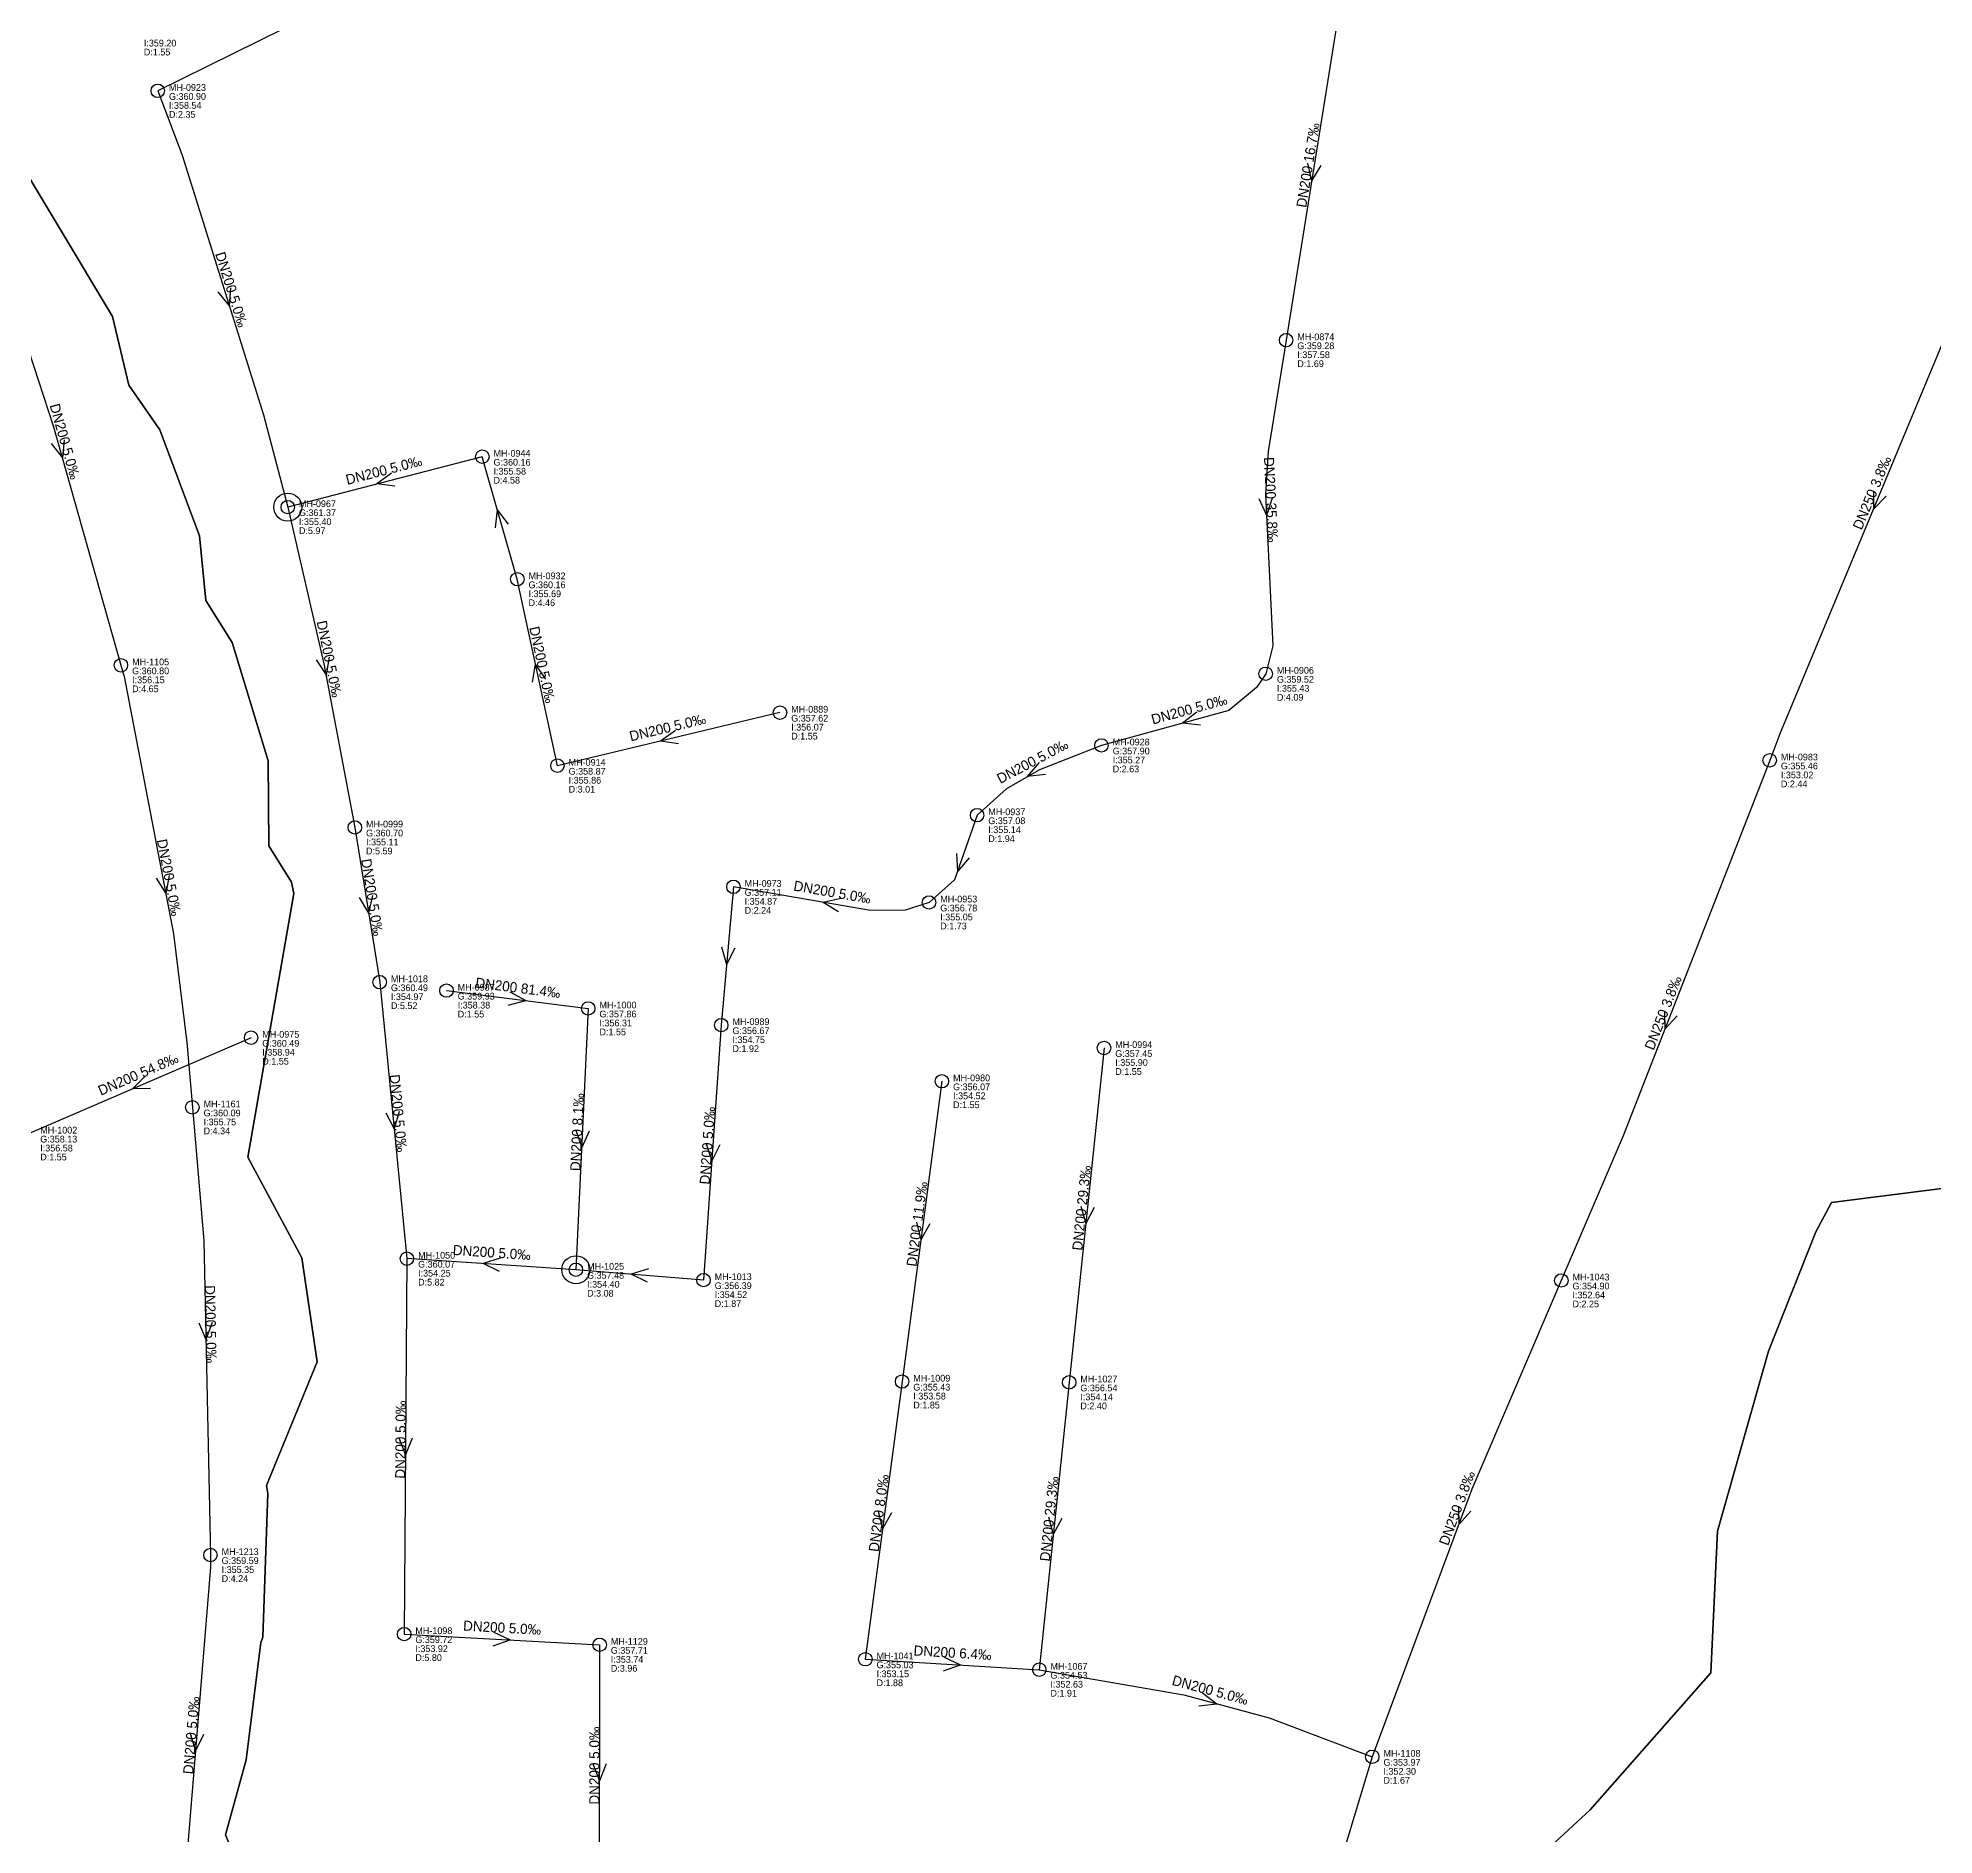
# Model space of a CAD drawing. Header units: metres. Extents: x 449148 to 451990, y 2566737 to 2570847.
# Drawn here: x 450435.2 to 450773.5, y 2567968.8 to 2568289.6 of the extents above; entities that cross this region are included whole.
import ezdxf
from ezdxf.enums import TextEntityAlignment as Align

# ---------------------------------------------------------------- set-up
doc = ezdxf.new("R2010")
doc.units = ezdxf.units.M
for name, color, linetype in [('SEW-CATCHMENT', 4, 'Continuous'), ('SEW-DROP', 6, 'Continuous'), ('SEW-LABEL', 2, 'Continuous'), ('SEW-MH', 7, 'Continuous'), ('SEW-MH-LABEL', 8, 'Continuous'), ('SEW-PIPE-DN200', 3, 'Continuous'), ('SEW-PIPE-DN250', 4, 'Continuous'), ('SEW-PIPE-DN315', 5, 'Continuous')]:
    doc.layers.add(name, color=color, linetype=linetype)

msp = doc.modelspace()

# ---------------------------------------------------------------- linework, layer by layer
at = {"layer": 'SEW-CATCHMENT'}
for points in [[(450476.61, 2567949.52), (450468.67, 2567968.87), (450472.37, 2567982.25), (450475.03, 2568003.21), (450475.37, 2568004.16), (450476.22, 2568029.84), (450476.01, 2568031.26), (450485.06, 2568053.34), (450482.31, 2568071.85), (450472.7, 2568089.85), (450480.87, 2568136.89), (450480.5, 2568138.92), (450476.43, 2568145.43), (450476.29, 2568160.6), (450469.89, 2568181.71), (450465.19, 2568189.2), (450464.07, 2568200.71), (450457.01, 2568219.66), (450451.44, 2568227.61), (450448.53, 2568239.89), (450429.31, 2568271.97)], [(450429.31, 2568271.97), (450448.53, 2568239.89), (450451.44, 2568227.61), (450457.01, 2568219.66), (450464.07, 2568200.71), (450465.19, 2568189.2), (450469.89, 2568181.71), (450476.29, 2568160.6), (450476.43, 2568145.43), (450480.5, 2568138.92), (450480.87, 2568136.89), (450472.7, 2568089.85), (450482.31, 2568071.85), (450485.06, 2568053.34), (450476.01, 2568031.26), (450476.22, 2568029.84), (450475.37, 2568004.16), (450475.03, 2568003.21), (450472.37, 2567982.25), (450468.67, 2567968.87), (450476.61, 2567949.52)], [(450780.04, 2568084.91), (450755.23, 2568081.74), (450752.42, 2568076.49), (450743.96, 2568055.19), (450734.89, 2568023.08), (450733.7, 2567997.82), (450712.17, 2567973.33), (450700.47, 2567962.57), (450705.12, 2567960.59), (450724.57, 2567951.16), (450731.56, 2567952.35), (450729.92, 2567917.57), (450743.97, 2567886.43), (450755.33, 2567881.86), (450771.76, 2567876.55), (450812.3, 2567869.46)], [(450812.3, 2567869.46), (450771.76, 2567876.55), (450755.33, 2567881.86), (450743.97, 2567886.43), (450729.92, 2567917.57), (450731.56, 2567952.35), (450724.57, 2567951.16), (450705.12, 2567960.59), (450700.47, 2567962.57), (450712.17, 2567973.33), (450733.7, 2567997.82), (450734.89, 2568023.08), (450743.96, 2568055.19), (450752.42, 2568076.49), (450755.23, 2568081.74), (450780.04, 2568084.91)]]:
    msp.add_lwpolyline(points, dxfattribs=at)
at = {"layer": 'SEW-DROP'}
for centre in [(450479.8, 2568205.86), (450531.21, 2568069.75)]:
    msp.add_circle(centre, 2.5, dxfattribs=at)
at = {"layer": 'SEW-LABEL'}
for p, q in [((450661.75, 2568267.22), (450662.46, 2568264.07)), ((450664.12, 2568266.84), (450662.46, 2568264.07)), ((450467.32, 2568244.3), (450469.36, 2568241.79)), ((450469.61, 2568245.02), (450469.36, 2568241.79)), ((450437.62, 2568217.24), (450439.59, 2568214.68)), ((450439.93, 2568217.89), (450439.59, 2568214.68)), ((450498.31, 2568211.9), (450495.71, 2568209.99)), ((450498.91, 2568209.58), (450495.71, 2568209.99)), ((450653.05, 2568207.37), (450654.4, 2568204.43)), ((450655.45, 2568207.48), (450654.4, 2568204.43)), ((450762.72, 2568208.72), (450762.68, 2568205.49)), ((450764.94, 2568207.8), (450762.68, 2568205.49)), ((450516.89, 2568202.15), (450517.22, 2568205.37)), ((450519.2, 2568202.81), (450517.22, 2568205.37)), ((450484.86, 2568178.62), (450486.64, 2568175.92)), ((450487.21, 2568179.1), (450486.64, 2568175.92)), ((450523.48, 2568174.63), (450524.02, 2568177.81)), ((450525.82, 2568175.13), (450524.02, 2568177.81)), ((450548.95, 2568165.96), (450546.31, 2568164.1)), ((450641.98, 2568169.24), (450639.41, 2568167.29)), ((450642.62, 2568166.92), (450639.41, 2568167.29)), ((450549.5, 2568163.63), (450546.31, 2568164.1)), ((450613.84, 2568160.25), (450611.74, 2568157.78)), ((450614.96, 2568158.12), (450611.74, 2568157.78)), ((450599.12, 2568144.05), (450599.27, 2568140.83)), ((450601.39, 2568143.26), (450599.27, 2568140.83)), ((450456.3, 2568139.63), (450458.05, 2568136.91)), ((450458.66, 2568140.09), (450458.05, 2568136.91)), ((450492.57, 2568136.17), (450494.23, 2568133.4)), ((450494.94, 2568136.55), (450494.23, 2568133.4)), ((450578.47, 2568135.99), (450575.31, 2568135.32)), ((450578.06, 2568133.62), (450575.31, 2568135.32)), ((450557.16, 2568127.35), (450558.1, 2568124.25)), ((450559.55, 2568127.14), (450558.1, 2568124.25)), ((450519.42, 2568119.36), (450522.25, 2568117.79)), ((450519.12, 2568116.98), (450522.25, 2568117.79)), ((450725.43, 2568115.91), (450725.46, 2568112.68)), ((450727.67, 2568115.04), (450725.46, 2568112.68)), ((450454.36, 2568104.3), (450452.08, 2568102.01)), ((450455.31, 2568102.1), (450452.08, 2568102.01)), ((450497.3, 2568097.77), (450498.78, 2568094.91)), ((450499.68, 2568098.01), (450498.78, 2568094.91)), ((450531.18, 2568094.63), (450532.24, 2568091.57)), ((450533.58, 2568094.51), (450532.24, 2568091.57)), ((450554.46, 2568092.23), (450555.45, 2568089.16)), ((450556.86, 2568092.07), (450555.45, 2568089.16)), ((450591.96, 2568078.24), (450592.75, 2568075.11)), ((450621.28, 2568081.11), (450622.16, 2568078)), ((450623.67, 2568080.86), (450622.16, 2568078)), ((450594.34, 2568077.92), (450592.75, 2568075.11)), ((450517.71, 2568071.84), (450514.64, 2568070.84)), ((450517.55, 2568069.44), (450514.64, 2568070.84)), ((450544.18, 2568069.9), (450541.09, 2568068.95)), ((450543.99, 2568067.51), (450541.09, 2568068.95)), ((450463.93, 2568060.3), (450465.2, 2568057.32)), ((450466.33, 2568060.35), (450465.2, 2568057.32)), ((450499.62, 2568039.73), (450500.8, 2568036.72)), ((450502.02, 2568039.71), (450500.8, 2568036.72)), ((450688.64, 2568027.52), (450688.71, 2568024.29)), ((450585.13, 2568026.65), (450585.93, 2568023.52)), ((450587.51, 2568026.34), (450585.93, 2568023.52)), ((450615.5, 2568025.63), (450616.38, 2568022.52)), ((450617.89, 2568025.38), (450616.38, 2568022.52)), ((450690.88, 2568026.68), (450688.71, 2568024.29)), ((450516.44, 2568002.65), (450519.5, 2568003.68)), ((450516.57, 2568005.05), (450519.5, 2568003.68)), ((450596.93, 2568000.59), (450599.85, 2567999.21)), ((450596.79, 2567998.19), (450599.85, 2567999.21)), ((450642.99, 2567994.22), (450645.57, 2567992.28)), ((450642.37, 2567991.9), (450645.57, 2567992.28)), ((450462.4, 2567986.98), (450463.35, 2567983.89)), ((450464.8, 2567986.78), (450463.35, 2567983.89)), ((450534.2, 2567981.55), (450535.4, 2567978.55)), ((450536.6, 2567981.55), (450535.4, 2567978.55))]:
    msp.add_line(p, q, dxfattribs=at)
at = {"layer": 'SEW-MH'}
for centre in [(450456.61, 2568280.15), (450657.91, 2568235.65), (450514.51, 2568214.86), (450479.8, 2568205.86), (450520.76, 2568192.99), (450450.04, 2568177.63), (450654.27, 2568176.12), (450567.62, 2568169.18), (450624.97, 2568163.33), (450527.91, 2568159.71), (450744.18, 2568160.66), (450491.77, 2568148.69), (450602.78, 2568150.88), (450559.31, 2568138.09), (450594.21, 2568135.3), (450496.21, 2568121.07), (450508.12, 2568119.57), (450533.41, 2568116.39), (450473.26, 2568111.16), (450557.14, 2568113.41), (450625.43, 2568109.33), (450596.5, 2568103.39), (450462.79, 2568098.73), (450501.06, 2568071.73), (450531.21, 2568069.75), (450553.97, 2568067.9), (450707, 2568067.84), (450589.4, 2568049.79), (450619.21, 2568049.65), (450466.01, 2568018.83), (450500.57, 2568004.72), (450535.44, 2568002.81), (450582.84, 2568000.23), (450613.87, 2567998.37), (450673.28, 2567982.83)]:
    msp.add_circle(centre, 1.2, dxfattribs=at)
at = {"layer": 'SEW-PIPE-DN200'}
for points in [[(450510.38, 2568306.77), (450456.61, 2568280.15)], [(450667.49, 2568295.45), (450657.91, 2568235.65)], [(450456.61, 2568280.15), (450460.95, 2568268.68), (450475.45, 2568222.33), (450479.8, 2568205.86)], [(450425.94, 2568253.84), (450432.67, 2568236.63), (450438.04, 2568220.2), (450450.04, 2568177.63)], [(450657.91, 2568235.65), (450654.73, 2568215.8), (450654.22, 2568208.14), (450655.54, 2568181.12), (450654.27, 2568176.12), (450654.27, 2568176.12)], [(450514.51, 2568214.86), (450479.8, 2568205.86)], [(450520.76, 2568192.99), (450514.51, 2568214.86)], [(450479.8, 2568205.86), (450486.24, 2568177.88), (450491.77, 2568148.69)], [(450527.91, 2568159.71), (450520.76, 2568192.99)], [(450450.04, 2568177.63), (450450.61, 2568175.61), (450459.43, 2568129.72), (450461.81, 2568110.28), (450462.79, 2568098.73)], [(450654.27, 2568176.12), (450652.63, 2568173.68), (450647.72, 2568169.57), (450624.97, 2568163.33)], [(450567.62, 2568169.18), (450527.91, 2568159.71), (450527.91, 2568159.71)], [(450624.97, 2568163.33), (450624.97, 2568163.33), (450613.9, 2568158.96), (450608.02, 2568155.56), (450602.78, 2568150.88), (450602.78, 2568150.88)], [(450602.78, 2568150.88), (450598.74, 2568139.33), (450594.21, 2568135.3)], [(450491.77, 2568148.69), (450496.21, 2568121.07)], [(450559.31, 2568138.09), (450557.14, 2568113.41)], [(450594.21, 2568135.3), (450594.21, 2568135.3), (450589.94, 2568133.95), (450583.79, 2568133.85), (450559.31, 2568138.09)], [(450496.21, 2568121.07), (450501.06, 2568071.73)], [(450508.12, 2568119.57), (450533.41, 2568116.39)], [(450533.41, 2568116.39), (450531.21, 2568069.75)], [(450557.14, 2568113.41), (450553.97, 2568067.9)], [(450473.26, 2568111.16), (450433.65, 2568094.06)], [(450625.43, 2568109.33), (450619.21, 2568049.65)], [(450596.5, 2568103.39), (450589.4, 2568049.79)], [(450462.79, 2568098.73), (450464.83, 2568074.89), (450466.01, 2568018.83)], [(450501.06, 2568071.73), (450500.57, 2568004.72)], [(450531.21, 2568069.75), (450501.06, 2568071.73)], [(450553.97, 2568067.9), (450553.97, 2568067.9), (450531.21, 2568069.75)], [(450589.4, 2568049.79), (450582.84, 2568000.23)], [(450619.21, 2568049.65), (450613.87, 2567998.37)], [(450466.01, 2568018.83), (450466.05, 2568016.65), (450460.72, 2567951.95)], [(450500.57, 2568004.72), (450535.44, 2568002.81)], [(450535.44, 2568002.81), (450535.36, 2567957.29)], [(450582.84, 2568000.23), (450613.87, 2567998.37)], [(450613.87, 2567998.37), (450639.66, 2567993.87), (450654.88, 2567989.77), (450673.28, 2567982.83)]]:
    msp.add_lwpolyline(points, dxfattribs=at)
at = {"layer": 'SEW-PIPE-DN250'}
for points in [[(450782.44, 2568253.05), (450746.02, 2568165.39), (450744.18, 2568160.66)], [(450744.18, 2568160.66), (450718.02, 2568093.62), (450707, 2568067.84)], [(450707, 2568067.84), (450691.06, 2568030.59), (450673.28, 2567982.83)]]:
    msp.add_lwpolyline(points, dxfattribs=at)
at = {"layer": 'SEW-PIPE-DN315'}
msp.add_lwpolyline([(450673.28, 2567982.83), (450664.56, 2567954.01), (450657.54, 2567926.96), (450652.98, 2567905.5)], dxfattribs=at)

# ---------------------------------------------------------------- texts
at = {"layer": 'SEW-LABEL'}
for s, rotation, p in [('DN200 16.7‰', 80.8984, (450662.7, 2568266.75)), ('DN200 5.0‰', -72.6311, (450468.91, 2568244.43)), ('DN200 5.0‰', -74.2568, (450439.19, 2568217.33)), ('DN200 5.0‰', 14.5324, (450497.16, 2568211.56)), ('DN200 35.8‰', -87.1993, (450654.32, 2568207.13)), ('DN250 3.8‰', 67.4408, (450763.26, 2568208.08)), ('DN200 5.0‰', -78.4413, (450486.34, 2568178.59)), ('DN200 5.0‰', 282.1315, (450524.33, 2568177.55)), ('DN200 5.0‰', 15.3304, (450640.85, 2568168.88)), ('DN200 5.0‰', 13.415, (450547.77, 2568165.65)), ('DN200 5.0‰', 27.8524, (450613.07, 2568159.68)), ('DN200 5.0‰', -79.1164, (450457.76, 2568139.59)), ('DN200 5.0‰', -80.8563, (450493.99, 2568136.08)), ('DN200 5.0‰', 350.1702, (450576.79, 2568136.26)), ('DN250 3.8‰', 68.6898, (450726.01, 2568115.28)), ('DN200 81.4‰', -7.1674, (450520.76, 2568119.18)), ('DN200 54.8‰', 23.3534, (450453.46, 2568103.81)), ('DN200 5.0‰', -84.3896, (450498.64, 2568097.6)), ('DN200 8.1‰', 87.3084, (450532.31, 2568094.27)), ('DN200 5.0‰', 86.009, (450555.55, 2568091.85)), ('DN200 29.3‰', 84.0525, (450622.32, 2568080.69)), ('DN200 11.9‰', 82.4591, (450592.95, 2568077.79)), ('DN200 5.0‰', 356.2509, (450516.14, 2568071.94)), ('DN200 5.0‰', -88.7942, (450465.17, 2568060.02)), ('DN200 5.0‰', 89.5783, (450500.81, 2568039.42)), ('DN200 8.0‰', 82.4591, (450586.12, 2568026.21)), ('DN200 29.3‰', 84.0525, (450616.54, 2568025.21)), ('DN250 3.8‰', 69.5865, (450689.24, 2568026.9)), ('DN200 5.0‰', -3.1248, (450518, 2568004.97)), ('DN200 6.4‰', -3.4226, (450598.35, 2568000.5)), ('DN200 5.0‰', -15.0856, (450644.13, 2567993.87)), ('DN200 5.0‰', 85.2893, (450463.48, 2567986.59)), ('DN200 5.0‰', 89.8994, (450535.4, 2567981.25))]:
    msp.add_text(s, height=1.8, rotation=rotation, dxfattribs=at).set_placement(p, align=Align.CENTER)
at = {"layer": 'SEW-MH-LABEL'}
for s, p in [('D:1.55', (450454.13, 2568286.47)), ('I:359.20', (450454.13, 2568288.07)), ('MH-0923', (450458.61, 2568280.15)), ('G:360.90', (450458.61, 2568278.55)), ('I:358.54', (450458.61, 2568276.95)), ('D:2.35', (450458.61, 2568275.35)), ('G:359.28', (450659.91, 2568234.05)), ('MH-0874', (450659.91, 2568235.65)), ('I:357.58', (450659.91, 2568232.45)), ('D:1.69', (450659.91, 2568230.85)), ('G:360.16', (450516.51, 2568213.26)), ('MH-0944', (450516.51, 2568214.86)), ('D:4.58', (450516.51, 2568210.06)), ('I:355.58', (450516.51, 2568211.66)), ('MH-0967', (450481.8, 2568205.86)), ('G:361.37', (450481.8, 2568204.26)), ('I:355.40', (450481.8, 2568202.66)), ('D:5.97', (450481.8, 2568201.06)), ('MH-0932', (450522.76, 2568192.99)), ('G:360.16', (450522.76, 2568191.39)), ('I:355.69', (450522.76, 2568189.79)), ('D:4.46', (450522.76, 2568188.19)), ('G:360.80', (450452.04, 2568176.03)), ('MH-1105', (450452.04, 2568177.63)), ('MH-0906', (450656.27, 2568176.12)), ('D:4.65', (450452.04, 2568172.83)), ('I:356.15', (450452.04, 2568174.43)), ('G:359.52', (450656.27, 2568174.52)), ('I:355.43', (450656.27, 2568172.92)), ('MH-0889', (450569.62, 2568169.18)), ('D:4.09', (450656.27, 2568171.32)), ('G:357.62', (450569.62, 2568167.58)), ('I:356.07', (450569.62, 2568165.98)), ('D:1.55', (450569.62, 2568164.38)), ('G:357.90', (450626.97, 2568161.73)), ('MH-0928', (450626.97, 2568163.33)), ('G:358.87', (450529.91, 2568158.11)), ('MH-0914', (450529.91, 2568159.71)), ('D:2.63', (450626.97, 2568158.53)), ('I:355.27', (450626.97, 2568160.13)), ('G:355.46', (450746.18, 2568159.06)), ('MH-0983', (450746.18, 2568160.66)), ('D:3.01', (450529.91, 2568154.91)), ('I:355.86', (450529.91, 2568156.51)), ('D:2.44', (450746.18, 2568155.86)), ('I:353.02', (450746.18, 2568157.46)), ('MH-0999', (450493.77, 2568148.69)), ('G:357.08', (450604.78, 2568149.28)), ('MH-0937', (450604.78, 2568150.88)), ('G:360.70', (450493.77, 2568147.09)), ('I:355.11', (450493.77, 2568145.49)), ('D:1.94', (450604.78, 2568146.08)), ('I:355.14', (450604.78, 2568147.68)), ('D:5.59', (450493.77, 2568143.89)), ('MH-0973', (450561.31, 2568138.09)), ('G:357.11', (450561.31, 2568136.49)), ('I:354.87', (450561.31, 2568134.89)), ('MH-0953', (450596.21, 2568135.3)), ('D:2.24', (450561.31, 2568133.29)), ('G:356.78', (450596.21, 2568133.7)), ('I:355.05', (450596.21, 2568132.1)), ('D:1.73', (450596.21, 2568130.5)), ('MH-1018', (450498.21, 2568121.07)), ('G:360.49', (450498.21, 2568119.47)), ('I:354.97', (450498.21, 2568117.87)), ('G:359.93', (450510.12, 2568117.97)), ('MH-0987', (450510.12, 2568119.57)), ('D:5.52', (450498.21, 2568116.27)), ('D:1.55', (450510.12, 2568114.77)), ('I:358.38', (450510.12, 2568116.37)), ('G:357.86', (450535.41, 2568114.79)), ('MH-1000', (450535.41, 2568116.39)), ('MH-0975', (450475.26, 2568111.16)), ('D:1.55', (450535.41, 2568111.59)), ('I:356.31', (450535.41, 2568113.19)), ('G:356.67', (450559.14, 2568111.81)), ('MH-0989', (450559.14, 2568113.41)), ('G:360.49', (450475.26, 2568109.56)), ('I:358.94', (450475.26, 2568107.96)), ('D:1.92', (450559.14, 2568108.61)), ('I:354.75', (450559.14, 2568110.21)), ('G:357.45', (450627.43, 2568107.73)), ('MH-0994', (450627.43, 2568109.33)), ('D:1.55', (450475.26, 2568106.36)), ('D:1.55', (450627.43, 2568104.53)), ('I:355.90', (450627.43, 2568106.13)), ('G:356.07', (450598.5, 2568101.79)), ('MH-0980', (450598.5, 2568103.39)), ('G:360.09', (450464.79, 2568097.13)), ('MH-1161', (450464.79, 2568098.73)), ('D:1.55', (450598.5, 2568098.59)), ('I:354.52', (450598.5, 2568100.19)), ('MH-1002', (450435.65, 2568094.06)), ('D:4.34', (450464.79, 2568093.93)), ('I:355.75', (450464.79, 2568095.53)), ('G:358.13', (450435.65, 2568092.46)), ('I:356.58', (450435.65, 2568090.86)), ('D:1.55', (450435.65, 2568089.26)), ('G:360.07', (450503.06, 2568070.13)), ('MH-1050', (450503.06, 2568071.73)), ('D:5.82', (450503.06, 2568066.93)), ('I:354.25', (450503.06, 2568068.53)), ('G:357.48', (450533.21, 2568068.15)), ('MH-1025', (450533.21, 2568069.75)), ('MH-1013', (450555.97, 2568067.9)), ('MH-1043', (450709, 2568067.84)), ('D:3.08', (450533.21, 2568064.95)), ('I:354.40', (450533.21, 2568066.55)), ('G:356.39', (450555.97, 2568066.3)), ('I:354.52', (450555.97, 2568064.7)), ('G:354.90', (450709, 2568066.24)), ('I:352.64', (450709, 2568064.64)), ('D:1.87', (450555.97, 2568063.1)), ('D:2.25', (450709, 2568063.04)), ('MH-1009', (450591.4, 2568049.79)), ('MH-1027', (450621.21, 2568049.65)), ('G:355.43', (450591.4, 2568048.19)), ('I:353.58', (450591.4, 2568046.59)), ('G:356.54', (450621.21, 2568048.05)), ('I:354.14', (450621.21, 2568046.45)), ('D:1.85', (450591.4, 2568044.99)), ('D:2.40', (450621.21, 2568044.85)), ('G:359.59', (450468.01, 2568017.23)), ('MH-1213', (450468.01, 2568018.83)), ('D:4.24', (450468.01, 2568014.03)), ('I:355.35', (450468.01, 2568015.63)), ('G:359.72', (450502.57, 2568003.12)), ('MH-1098', (450502.57, 2568004.72)), ('MH-1129', (450537.44, 2568002.81)), ('D:5.80', (450502.57, 2567999.92)), ('I:353.92', (450502.57, 2568001.52)), ('G:357.71', (450537.44, 2568001.21)), ('I:353.74', (450537.44, 2567999.61)), ('MH-1041', (450584.84, 2568000.23)), ('D:3.96', (450537.44, 2567998.01)), ('G:355.03', (450584.84, 2567998.63)), ('I:353.15', (450584.84, 2567997.03)), ('G:354.53', (450615.87, 2567996.77)), ('MH-1067', (450615.87, 2567998.37)), ('D:1.88', (450584.84, 2567995.43)), ('D:1.91', (450615.87, 2567993.57)), ('I:352.63', (450615.87, 2567995.17)), ('MH-1108', (450675.28, 2567982.83)), ('G:353.97', (450675.28, 2567981.23)), ('I:352.30', (450675.28, 2567979.63)), ('D:1.67', (450675.28, 2567978.03))]:
    msp.add_text(s, height=1.2, dxfattribs=at).set_placement(p)

doc.saveas('drawing.dxf')
